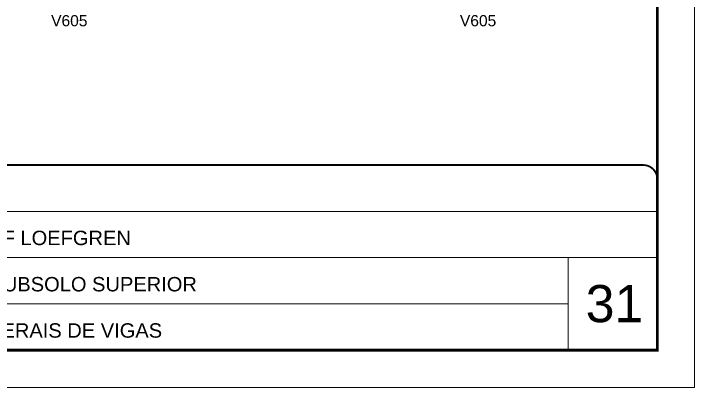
# Model space of a CAD drawing. Extents: x 3309 to 9590, y -2522 to 14608.
# Drawn here: x 7258 to 7991, y 5518 to 5920 of the extents above; entities that cross this region are included whole.
import ezdxf

# ---------------------------------------------------------------- set-up
doc = ezdxf.new("R2010")
doc.units = 0
doc.linetypes.add('CONTINUO', pattern=[0])
doc.linetypes.add('DASHED', pattern=[0.75, 0.5, -0.25])
doc.layers.add('5', color=5, linetype='Continuous')
for name, color, linetype, lineweight in [('CARIMBO', 255, 'Continuous', 9), ('Folhas', 255, 'Continuous', 9), ('SARRAFO DE PRESSAO', 251, 'DASHED', 9)]:
    doc.layers.add(name, color=color, linetype=linetype, lineweight=lineweight)
doc.styles.add('ARIAL', font='arial.ttf')
doc.styles.get("Standard").update_dxf_attribs({"font": 'arial.ttf'})

# ---------------------------------------------------------------- blocks, each defined once
blk = doc.blocks.new('9999999999')
at = {"color": 30, "linetype": 'CONTINUO'}
for p, q in [((98564.56, 34379.64), (99583.98, 34379.64)), ((98564.56, 34329.83), (99487.98, 34329.83)), ((99583.98, 34329.83), (99487.98, 34329.83)), ((99487.98, 34329.83), (99487.98, 34230.21)), ((98564.56, 34280.02), (99487.98, 34280.02))]:
    blk.add_line(p, q, dxfattribs=at)
at = {"color": 30, "linetype": 'CONTINUO', "const_width": 2}
blk.add_lwpolyline([(99583.98, 34230.21), (99583.98, 34414.45, 0.414214), (99568.98, 34429.45), (98228.98, 34429.45, 0.414214), (98213.98, 34414.45), (98213.98, 34245.21, 0.414214), (98228.98, 34230.21), (99583.98, 34230.21)], format="xyb", dxfattribs=at)
at = {"layer": 'Folhas'}
blk.add_lwpolyline([(98138.98, 34190.21), (99623.98, 34190.21), (99623.98, 35240.21), (98138.98, 35240.21)], close=True, dxfattribs=at)
at = {"layer": 'Folhas', "color": 30, "const_width": 3}
blk.add_lwpolyline([(98213.98, 34230.21), (99583.98, 34230.21), (99583.98, 35200.21), (98213.98, 35200.21)], close=True, dxfattribs=at)
at = {"color": 7, "linetype": 'Continuous', "ltscale": 5, "style": 'ARIAL'}
for s, p in [('LEAF LOEFGREN', (98837.68, 34343.32)), ('1° SUBSOLO SUPERIOR', (98837.68, 34293.51)), ('LATERAIS DE VIGAS', (98837.68, 34243.7))]:
    blk.add_text(s, height=15.4829, dxfattribs=at).set_placement(p)

msp = doc.modelspace()

# ---------------------------------------------------------------- block references
at = {"layer": 'SARRAFO DE PRESSAO', "color": 6, "linetype": 'ByBlock'}
msp.add_blockref('9999999999', (-91632.61, -28672.37), dxfattribs=at)

# ---------------------------------------------------------------- texts
at = {"layer": '5', "linetype": 'Continuous'}
for rotation, p in [(0.00004, (7298.23, 5906.5)), (359.99996, (7738.72, 5906.5))]:
    msp.add_text('V605', height=12, rotation=rotation, dxfattribs=at).set_placement(p)
at = {"layer": 'CARIMBO', "style": 'ARIAL'}
msp.add_text('31', height=40, dxfattribs=at).set_placement((7874.23, 5587.98))

doc.saveas('drawing.dxf')
